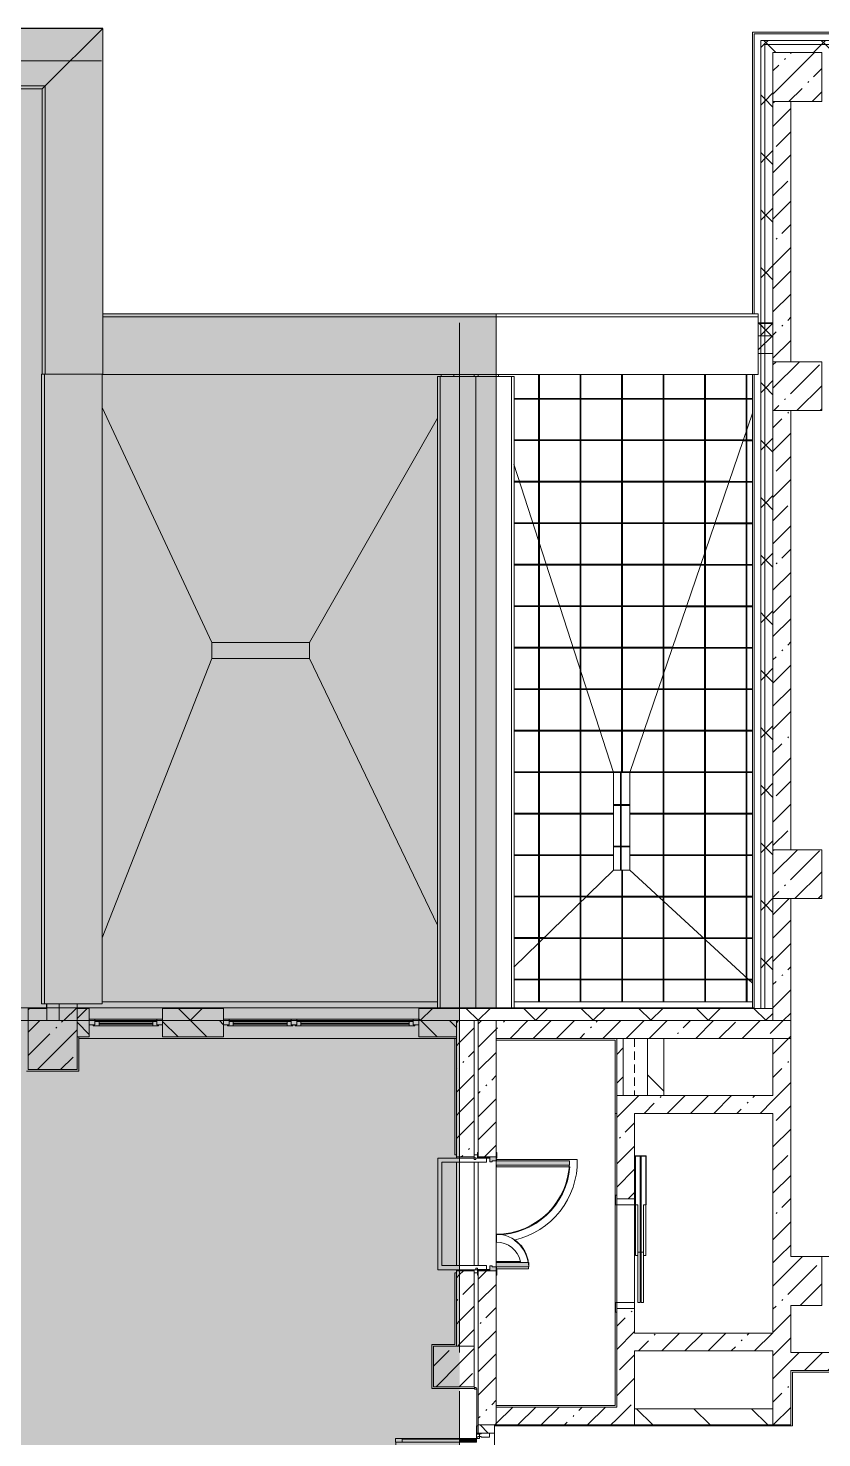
# Model space of a CAD drawing. Header units: millimetres. Extents: x -5524 to 188159, y -8553 to 29000.
# Drawn here: x 94159 to 103909, y 10072 to 27400 of the extents above; entities that cross this region are included whole.
import ezdxf

# ---------------------------------------------------------------- set-up
doc = ezdxf.new("R2010")
doc.units = ezdxf.units.MM
doc.linetypes.add('200_ШТРИХ__ш1_п0_6_', pattern=[160, 100, -60])
doc.linetypes.add('Осевая', pattern=[3175, 635, -476.25, 1587.5, -476.25])
for name, color, linetype, lineweight in [('A-DETL-2', 7, 'Continuous', 5), ('A-DETL-MBND-1', 7, '200_ШТРИХ__ш1_п0_6_', 9), ('A-GENM-2', 7, 'Continuous', 5), ('A-GLAZ-CWMG-1', 7, 'Continuous', 5), ('A-ROOF-1', 7, 'Continuous', 5), ('A-ROOF-PATT', 7, 'Continuous', 5), ('A-WALL', 7, 'Continuous', 9), ('A-WALL-7', 7, 'Continuous', 5), ('I-WALL-2', 7, 'Continuous', 5), ('S-COLS-2', 7, 'Continuous', 5), ('Оси', 7, 'Continuous', 9), ('Оси-2', 7, 'Осевая', 9)]:
    doc.layers.add(name, color=color, linetype=linetype, lineweight=lineweight)
doc.layers.add('A-DETL-GENF-2', color=7, linetype='Continuous', lineweight=9, true_color=0xc0c0c0, transparency=0.4)
for name, color, linetype, lineweight, true_color in [('A-DETL-GENF-3', 7, 'Continuous', 5, 0xb7b7b7), ('A-DETL-GENF-4', 7, 'Continuous', 5, 0xaaaaaa), ('A-DETL-GENF-5', 7, 'Continuous', 5, 0xe2e2e2), ('A-DOOR-3', 7, 'Continuous', 5, 0xaaaaaa), ('A-DOOR-4', 7, 'Continuous', 5, 0xe2e2e2), ('A-DOOR-5', 7, 'Continuous', 5, 0xb7b7b7), ('A-DOOR-FRAM-1', 7, 'Continuous', 5, 0xe2e2e2), ('A-DOOR-FRAM-2', 7, 'Continuous', 5, 0xaaaaaa), ('A-FLOR-1', 7, 'Continuous', 5, 0xb7b7b7), ('A-FLOR-2', 7, 'Continuous', 5, 0xaaaaaa), ('A-GENM-3', 7, 'Continuous', 5, 0x737373), ('A-GLAZ-3', 7, 'Continuous', 5, 0x737373), ('A-WALL-10', 7, 'Continuous', 5, 0xa1a1a1), ('A-WALL-8', 7, 'Continuous', 5, 0x737373), ('A-WALL-9', 7, 'Continuous', 9, 0x737373), ('I-WALL-3', 7, 'Continuous', 5, 0x737373), ('S-COLS-1', 7, 'Continuous', 5, 0x737373)]:
    doc.layers.add(name, color=color, linetype=linetype, lineweight=lineweight, true_color=true_color)
pattern_1 = [(45, (61148.7, 0), (-353.5534, 353.5534), []), (135, (61148.7, 0), (-353.5534, -353.5534), [])]
pattern_2 = [(45, (61148.7, 0), (-285.123, 285.123), []), (45, (61433.8, 0), (-285.123, 285.123), [504.031, -100.806, 16.764, -84.042])]
pattern_3 = [(45, (-38240, -10950), (-285.123, 285.123), []), (45, (-37954.88, -10950), (-285.123, 285.123), [504.031, -100.806, 16.764, -84.042])]
pattern_4 = [(135, (61148.7, 0), (-353.5534, -353.5534), [])]

# ---------------------------------------------------------------- blocks, each defined once
blk = doc.blocks.new('парапет1 - парапет-18629556-3_7_1_птичка')
at = {"layer": 'A-GENM-2'}
blk.add_line((-2411, 27400), (33928, 27400), dxfattribs=at)
at = {"layer": 'A-GENM-3'}
for p, q in [((33926, 27398), (33219, 26691)), ((33928, 27398), (33928, 23147)), ((33219, 26691), (-1702, 26691)), ((33219, 26691), (33183, 26655)), ((33219, 23147), (33219, 26691)), ((-1665, 26654), (33182, 26654)), ((33182, 26654), (33182, 23147)), ((33928, 23147), (33920, 23147))]:
    blk.add_line(p, q, dxfattribs=at)
blk.add_open_spline([(33183, 26655), (33182, 26654), (33182, 26654), (33182, 26654), (33182, 26654)], degree=3, dxfattribs=at)
blk = doc.blocks.new('BSC_Колонна _Прямоугольная - 600х600-V71-3_7_1_птичка')
at = {"layer": 'S-COLS-2'}
h = blk.add_hatch(dxfattribs=at)
h.set_pattern_fill('FP_66', color=256, style=0, pattern_type=2)
h.set_pattern_definition([(45, (-42460, -26800), (-285.123, 285.123), []), (45, (-42174.88, -26800), (-285.123, 285.123), [504.031, -100.806, 16.764, -84.042])])
h.paths.add_polyline_path([(-300, -300), (300, -300), (300, 300), (-300, 300)])
for p, q in [((300, 300), (-300, 300)), ((-300, 300), (-300, -300)), ((300, -300), (300, 300)), ((-300, -300), (300, -300))]:
    blk.add_line(p, q, dxfattribs=at)
blk = doc.blocks.new('BSC_Колонна _Прямоугольная - 600х600-V76-3_7_1_птичка')
at = {"layer": 'S-COLS-2'}
h = blk.add_hatch(dxfattribs=at)
h.set_pattern_fill('FP_72', color=256, style=0, pattern_type=2)
h.set_pattern_definition([(45, (-42460, -17000), (-285.123, 285.123), []), (45, (-42174.88, -17000), (-285.123, 285.123), [504.031, -100.806, 16.764, -84.042])])
h.paths.add_polyline_path([(-300, -300), (300, -300), (300, 300), (-300, 300)])
for p, q in [((300, 300), (-300, 300)), ((-300, 300), (-300, -300)), ((300, -300), (300, 300)), ((-300, -300), (300, -300))]:
    blk.add_line(p, q, dxfattribs=at)
blk = doc.blocks.new('BSC_Колонна _Прямоугольная - 600х600-V77-3_7_1_птичка')
at = {"layer": 'S-COLS-2'}
h = blk.add_hatch(dxfattribs=at)
h.set_pattern_fill('FP_73', color=256, style=0, pattern_type=2)
h.set_pattern_definition([(45, (-42460, -23000), (-285.123, 285.123), []), (45, (-42174.88, -23000), (-285.123, 285.123), [504.031, -100.806, 16.764, -84.042])])
h.paths.add_polyline_path([(-300, -300), (300, -300), (300, 300), (-300, 300), (-300, -210)])
for p, q in [((300, 300), (-300, 300)), ((-300, 300), (-300, -300)), ((300, -300), (300, 300)), ((-300, -300), (300, -300))]:
    blk.add_line(p, q, dxfattribs=at)
blk = doc.blocks.new('BSC_Колонна _Прямоугольная - 600х600-V93-3_7_1_птичка')
at = {"layer": 'S-COLS-2'}
h = blk.add_hatch(dxfattribs=at)
h.set_pattern_fill('FP_85', color=256, style=0, pattern_type=2)
h.set_pattern_definition([(45, (-33310, -14900), (-285.123, 285.123), []), (45, (-33024.88, -14900), (-285.123, 285.123), [504.031, -100.806, 16.764, -84.042])])
h.paths.add_polyline_path([(-300, -300), (300, -300), (300, 300), (-300, 300), (-300, -208)])
at = {"layer": 'S-COLS-1'}
for p, q in [((300, 300), (-300, 300)), ((-300, 300), (-300, -300)), ((300, -300), (300, 300)), ((-300, -300), (300, -300))]:
    blk.add_line(p, q, dxfattribs=at)
blk = doc.blocks.new('110_Дверь_СКБ_2Ст - Д-2 1450x2100h_Лестничная клетка EIS60-31576737-3_7_1_птичка')
at = {"layer": 'A-DOOR-4'}
for points in [[(-588, 507), (-588, 1010), (-638, 1010), (-638, 110), (-588, 110)], [(662, 510), (612, 510), (612, 110), (662, 110)], [(712, 30), (698, 30), (698, -110), (712, -110)]]:
    blk.add_hatch(color=256, dxfattribs=at).paths.add_polyline_path(points)
h = blk.add_hatch(color=256, dxfattribs=at)
h.paths.add_polyline_path([(712, 110), (662, 110), (662, 60), (652, 60), (652, 30), (712, 30)])
h.paths.add_polyline_path([(-628, 30), (-628, 60), (-638, 60), (-638, 110), (-688, 110), (-688, 30)])
at = {"layer": 'A-DOOR-FRAM-1'}
for points in [[(-673, 110), (-673, 118), (-743, 118), (-743, 110), (-697, 110)], [(-673, 30), (-688, 30), (-688, -110), (-673, -110)], [(767, 110), (767, 118), (698, 118), (698, 110)], [(-673, -110), (-743, -110), (-743, -118), (-673, -118)], [(767, -118), (767, -110), (698, -110), (698, -118)]]:
    blk.add_hatch(color=256, dxfattribs=at).paths.add_polyline_path(points)
at = {"layer": 'A-DOOR-3'}
for p, q in [((-638, 1010), (-638, 110)), ((-588, 1010), (-638, 1010)), ((-588, 110), (-588, 1010)), ((662, 510), (612, 510)), ((612, 510), (612, 110)), ((662, 110), (662, 510)), ((-638, 110), (-588, 110)), ((612, 110), (662, 110))]:
    blk.add_line(p, q, dxfattribs=at)
for centre, radius, start, end in [((-638, 110), 900, 0, 90), ((662, 110), 400, 90, 180)]:
    blk.add_arc(centre, radius, start, end, dxfattribs=at)
at = {"layer": 'A-DOOR-FRAM-2'}
for p, q in [((-673, 118), (-743, 118)), ((-743, 118), (-743, 110)), ((-743, 110), (-673, 110)), ((-638, 110), (-688, 110)), ((-688, 110), (-688, 30)), ((-688, 30), (-628, 30)), ((-673, 30), (-688, 30)), ((-688, 30), (-688, -110)), ((-673, 110), (-673, 118)), ((-673, -110), (-673, 30)), ((-638, 60), (-638, 110)), ((-628, 60), (-638, 60)), ((-628, 30), (-628, 60)), ((662, 60), (652, 60)), ((652, 60), (652, 30)), ((652, 30), (712, 30)), ((662, 110), (662, 60)), ((712, 110), (662, 110)), ((767, 118), (698, 118)), ((698, 118), (698, 110)), ((698, 110), (767, 110)), ((712, 30), (698, 30)), ((698, 30), (698, -110)), ((712, 30), (712, 110)), ((712, -110), (712, 30)), ((767, 110), (767, 118)), ((-673, -110), (-743, -110)), ((-743, -110), (-743, -118)), ((-743, -118), (-673, -118)), ((-688, -110), (-673, -110)), ((-673, -118), (-673, -110)), ((698, -110), (712, -110)), ((767, -110), (698, -110)), ((698, -110), (698, -118)), ((698, -118), (767, -118)), ((767, -118), (767, -110))]:
    blk.add_line(p, q, dxfattribs=at)
blk = doc.blocks.new('Gfhfgtnyfz rhsirf 1 - Gfhfgtnyfz rhsirf 3-21026214-3_7_1_птичка')
at = {"layer": 'A-GENM-2'}
for p, q in [((38780, 23120), (38966, 23120)), ((38966, 23120), (38998, 23120)), ((38966, 15358), (38966, 23120)), ((38998, 23120), (38999, 23120)), ((38999, 15358), (38999, 23120))]:
    blk.add_line(p, q, dxfattribs=at)
at = {"layer": 'A-GENM-3'}
for p, q in [((38057, 23120), (38057, 15358)), ((38057, 23120), (38058, 23120)), ((38058, 23120), (38090, 23120)), ((38090, 23120), (38528, 23120)), ((38090, 23120), (38090, 15358)), ((38528, 23120), (38780, 23120)), ((38528, 15358), (38528, 23120))]:
    blk.add_line(p, q, dxfattribs=at)
blk = doc.blocks.new('парапет6 - парапет-21094616-3_7_1_птичка')
at = {"layer": 'A-GENM-3'}
for p, q in [((33173, 23147), (33173, 15407)), ((33173, 23147), (33174, 23147)), ((33174, 23147), (33211, 23147)), ((33211, 23147), (33920, 23147)), ((33211, 23147), (33211, 15407)), ((33920, 15407), (33920, 23147)), ((33174, 15407), (33173, 15407)), ((33211, 15407), (33174, 15407)), ((33920, 15407), (33211, 15407))]:
    blk.add_line(p, q, dxfattribs=at)
blk = doc.blocks.new('120_Окно_СКБ_1Ст - 120_Окно_СКБ_1Ст 900х2500_h_-20664874-3_7_1_птичка')
at = {"layer": 'A-GLAZ-3'}
for p, q in [((-450, -127), (-450, -57)), ((-450, -57), (-380, -57)), ((450, -57), (-450, -57)), ((-380, -127), (-450, -127)), ((-450, -127), (-400, -127)), ((-380, -127), (-400, -127)), ((-400, -127), (-400, -137)), ((-400, -137), (400, -137)), ((400, -137), (-400, -137)), ((-380, -57), (-380, -127)), ((380, -87), (-380, -87)), ((-380, -87), (-380, -127)), ((-330, -137), (-330, -87)), ((-330, -107), (330, -107)), ((330, -117), (-330, -117)), ((330, -137), (330, -87)), ((380, -127), (380, -57)), ((380, -57), (450, -57)), ((380, -127), (380, -87)), ((450, -127), (380, -127)), ((400, -127), (380, -127)), ((400, -127), (450, -127)), ((400, -137), (400, -127)), ((450, -57), (450, -127))]:
    blk.add_line(p, q, dxfattribs=at)
blk = doc.blocks.new('120_Окно_СКБ_2Ст - 120_Окно_СКБ_2Ст 2400х2500 _мал створка слева_-22817474-3_7_1_птичка')
at = {"layer": 'A-GLAZ-3'}
for p, q in [((-1130, 127), (-1200, 127)), ((-1200, 127), (-1200, 57)), ((-1200, 127), (-1150, 127)), ((-1200, 57), (-1130, 57)), ((1200, 57), (-1200, 57)), ((-1150, 127), (-1150, 137)), ((-1150, 137), (320, 137)), ((320, 137), (-1150, 137)), ((-1130, 127), (-1150, 127)), ((-1130, 57), (-1130, 127)), ((-1130, 87), (-1130, 127)), ((300, 87), (-1130, 87)), ((-1080, 137), (-1080, 87)), ((250, 117), (-1080, 117)), ((-1080, 107), (250, 107)), ((250, 137), (250, 87)), ((370, 127), (300, 127)), ((300, 127), (300, 57)), ((300, 127), (300, 87)), ((320, 127), (300, 127)), ((300, 57), (370, 57)), ((320, 137), (320, 127)), ((320, 127), (350, 127)), ((350, 127), (350, 137)), ((350, 137), (1150, 137)), ((1150, 137), (350, 137)), ((370, 127), (350, 127)), ((370, 57), (370, 127)), ((370, 87), (370, 127)), ((1130, 87), (370, 87)), ((420, 137), (420, 87)), ((1080, 117), (420, 117)), ((420, 107), (1080, 107)), ((1080, 137), (1080, 87)), ((1200, 127), (1130, 127)), ((1130, 127), (1130, 57)), ((1130, 127), (1130, 87)), ((1150, 127), (1130, 127)), ((1130, 57), (1200, 57)), ((1150, 137), (1150, 127)), ((1150, 127), (1200, 127)), ((1200, 57), (1200, 127))]:
    blk.add_line(p, q, dxfattribs=at)
blk = doc.blocks.new('BSC_Колонна _Прямоугольная - 500х500-V156-3_7_1_птичка')
at = {"layer": 'S-COLS-2'}
h = blk.add_hatch(dxfattribs=at)
h.set_pattern_fill('FP_135', color=256, style=0, pattern_type=2)
h.set_pattern_definition(pattern_3)
h.paths.add_polyline_path([(-15, -250), (70, -250), (70, 250), (-250, 250), (-250, -250)])
h = blk.add_hatch(dxfattribs=at)
h.set_pattern_fill('FP_135', color=256, style=0, pattern_type=2)
h.set_pattern_definition(pattern_3)
h.paths.add_polyline_path([(70, -250), (250, -250), (250, 250), (70, 250)])
at = {"layer": 'S-COLS-1'}
for p, q in [((70, 250), (-250, 250)), ((-250, 250), (-250, -250)), ((-250, -250), (70, -250))]:
    blk.add_line(p, q, dxfattribs=at)
at = {"layer": 'S-COLS-2'}
for p, q in [((250, 250), (70, 250)), ((250, -250), (250, 250)), ((70, -250), (250, -250))]:
    blk.add_line(p, q, dxfattribs=at)
blk = doc.blocks.new('парапет10 - парапет-22960140-3_7_1_птичка')
at = {"layer": 'A-GENM-2'}
for p, q in [((41980, 23888), (33928, 23888)), ((38760, 23851), (41980, 23851)), ((41980, 23888), (41980, 23887)), ((41980, 23887), (41980, 23851)), ((41980, 23851), (41980, 23142)), ((41980, 23142), (38760, 23142))]:
    blk.add_line(p, q, dxfattribs=at)
at = {"layer": 'A-GENM-3'}
for p, q in [((33928, 23851), (38760, 23851)), ((38760, 23142), (33920, 23142))]:
    blk.add_line(p, q, dxfattribs=at)
blk = doc.blocks.new('DOR_Дверь лифта - 1350х2050h-19118285-3_7_1_птичка')
at = {"layer": 'A-DOOR-3'}
for p, q in [((-600, 125), (-720, 125)), ((-720, 125), (-720, 110)), ((-720, 110), (-600, 110)), ((-675, 110), (-675, -110)), ((-600, 110), (-675, 110)), ((-600, 110), (-600, 125)), ((600, 110), (-600, 110)), ((-600, 110), (-600, -110)), ((720, 125), (600, 125)), ((600, 125), (600, 110)), ((600, -110), (600, 110)), ((675, 110), (600, 110)), ((600, 110), (720, 110)), ((675, -110), (675, 110)), ((720, 110), (720, 125)), ((-675, -110), (-600, -110)), ((-600, -110), (600, -110)), ((-600, -150), (-600, -180)), ((20, -150), (-600, -150)), ((-20, -120), (-20, -150)), ((600, -120), (-20, -120)), ((-20, -150), (600, -150)), ((20, -180), (20, -150)), ((600, -110), (675, -110)), ((600, -150), (600, -120)), ((-600, -180), (20, -180)), ((-600, -190), (-600, -220)), ((20, -190), (-600, -190)), ((-600, -220), (20, -220)), ((-20, -220), (-20, -250)), ((600, -220), (-20, -220)), ((-20, -250), (600, -250)), ((20, -220), (20, -190)), ((600, -250), (600, -220))]:
    blk.add_line(p, q, dxfattribs=at)
at = {"layer": 'A-DOOR-FRAM-2'}
for p, q in [((600, -117), (600, -120)), ((1203, -117), (600, -117)), ((600, -120), (1200, -120)), ((1200, -120), (1200, -180)), ((1203, -183), (1203, -117)), ((1200, -180), (20, -180)), ((20, -180), (20, -183)), ((20, -183), (1203, -183)), ((1203, -187), (20, -187)), ((20, -187), (20, -190)), ((20, -190), (1200, -190)), ((600, -250), (600, -253)), ((1200, -250), (600, -250)), ((600, -253), (1203, -253)), ((1200, -190), (1200, -250)), ((1203, -253), (1203, -187))]:
    blk.add_line(p, q, dxfattribs=at)
blk = doc.blocks.new('Дверь_Витражная_остекление_ - ДВН_ДАО_Главный вход_1800 в свету 5-32258809-3_7_1_птичка')
at = {"layer": 'A-DETL-GENF-5'}
for points in [[(-948, -20), (-993, -20), (-992, -226), (-948, -226)], [(1043, -20), (997, -20), (997, -226), (1043, -226)], [(-948, -1013), (-948, -226), (-993, -226), (-993, -1013)], [(1043, -311), (1043, -226), (997, -226), (997, -1013), (1043, -1013)]]:
    blk.add_hatch(color=256, dxfattribs=at).paths.add_polyline_path(points)
at = {"layer": 'A-DETL-GENF-3'}
for p, q in [((-993, -1013), (-993, -226)), ((-993, -226), (-993, -1013)), ((-983, -933), (-983, -226)), ((-948, -1013), (-948, -226)), ((-948, -1013), (-948, -226)), ((989, -933), (989, -226)), ((997, -1013), (997, -226)), ((997, -226), (997, -1013)), ((1033, -933), (1033, -226)), ((1043, -1013), (1043, -226)), ((1043, -1013), (1043, -226)), ((-993, -933), (-948, -933)), ((-993, -1013), (-948, -1013)), ((-993, -1013), (-948, -1013)), ((1043, -933), (997, -933)), ((1043, -1013), (997, -1013)), ((997, -1013), (1043, -1013))]:
    blk.add_line(p, q, dxfattribs=at)
at = {"layer": 'A-DETL-GENF-4'}
for p, q in [((-948, -20), (-993, -20)), ((-993, -226), (-993, -20)), ((-948, -20), (-993, -20)), ((-993, -20), (-993, -226)), ((-993, -100), (-948, -100)), ((-983, -226), (-983, -100)), ((-948, -226), (-948, -20)), ((-948, -226), (-948, -20)), ((989, -226), (989, -100)), ((997, -226), (997, -20)), ((997, -20), (997, -226)), ((1043, -100), (997, -100)), ((1033, -226), (1033, -100)), ((1043, -226), (1043, -20)), ((1043, -226), (1043, -20))]:
    blk.add_line(p, q, dxfattribs=at)
at = {"layer": 'A-DOOR-3'}
for p, q in [((-1043, 20), (-993, 20)), ((-1043, -20), (-1043, 20)), ((-993, 20), (-993, -20)), ((993, 20), (1043, 20)), ((993, -20), (993, 20)), ((1043, 20), (1043, -20)), ((-993, -20), (-1043, -20)), ((-993, -226), (-993, -20)), ((993, -226), (993, -20)), ((1043, -20), (993, -20))]:
    blk.add_line(p, q, dxfattribs=at)
at = {"layer": 'A-DOOR-5'}
for p, q in [((-993, -1013), (-993, -226)), ((993, -1013), (993, -226))]:
    blk.add_line(p, q, dxfattribs=at)
for centre, start, end in [((993, -20), 208.9884, 212.16), ((993, -20), 218.4779, 270), ((-993, -20), 270, 285.599)]:
    blk.add_arc(centre, 993, start, end, dxfattribs=at)
blk = doc.blocks.new('Прямоугольный импост - Импост структурный с накладкой - 160мм Темный-32469899-3_7_1_птичка')
at = {"layer": 'A-GLAZ-CWMG-1'}
for p, q in [((0, 17), (-50, 17)), ((-50, 17), (-50, 0)), ((-50, 0), (-40, 0)), ((-40, 0), (-40, -40)), ((-10, -40), (-10, 0)), ((-10, 0), (0, 0)), ((0, 0), (0, 17)), ((-40, -40), (-50, -40)), ((-50, -40), (-50, -140)), ((-50, -140), (0, -140)), ((0, -40), (-10, -40)), ((0, -140), (0, -40))]:
    blk.add_line(p, q, dxfattribs=at)

msp = doc.modelspace()

# ---------------------------------------------------------------- hatches: boundary and pattern name
at = {"layer": 'A-DETL-GENF-2'}
for points in [[(60220.9, 14774.9), (60880.7, 14774.9), (60880.7, 15358), (99908.7, 15358), (99908.7, 23888.3), (95076.8, 23888.3), (95076.8, 27398.1), (58739.6, 27398.1), (58739.6, 14774.9), (59754.8, 14774.9)], [(97509.1, -258), (99458.7, -258), (99458.7, 15358), (60880.7, 15358), (60880.7, -258), (96576.9, -258)]]:
    msp.add_hatch(color=256, dxfattribs=at).paths.add_polyline_path(points)
at = {"layer": 'A-ROOF-PATT'}
h = msp.add_hatch(dxfattribs=at)
h.set_pattern_fill('FP_144', color=256, style=0, pattern_type=2)
h.set_pattern_definition([(0, (61163.77, -96.4), (0, 509.904), []), (0, (61163.77, -106.4), (0, 509.904), []), (90, (61168.77, -101.4), (-510, 3e-14), []), (90, (61158.77, -101.4), (-510, 3e-14), [])])
h.paths.add_polyline_path([(101348.7, 18250), (101548.7, 18250), (103058.7, 22668.2), (103058.7, 23141.9), (99938.7, 23141.9), (99938.7, 23120.1), (100127.4, 23120.1), (100127.4, 22038.8), (101237.9, 18593.7)])
h = msp.add_hatch(dxfattribs=at)
h.set_pattern_fill('FP_141', color=256, style=0, pattern_type=2)
h.set_pattern_definition([(270, (61235.3, -106.3), (509.179, 3e-14), []), (270, (61225.3, -106.3), (509.179, 3e-14), []), (0, (61230.3, -111.3), (0, 510), []), (0, (61230.3, -101.3), (0, 510), [])])
h.paths.add_polyline_path([(103058.7, 15660.1), (103058.7, 22668.2), (101548.7, 18250), (101548.7, 17050), (102853.9, 15848.6)])
h = msp.add_hatch(dxfattribs=at)
h.set_pattern_fill('FP_142', color=256, style=0, pattern_type=2)
h.set_pattern_definition([(90, (61230.7, -1125), (-509.077, 3e-14), []), (90, (61240.7, -1125), (-509.077, 3e-14), []), (180, (61235.7, -1120), (-6e-14, -510), []), (180, (61235.7, -1130), (-6e-14, -510), [])])
h.paths.add_polyline_path([(100127.4, 15858.1), (101348.7, 17050), (101348.7, 18250), (100127.4, 22038.8), (100127.4, 17005.5)])
h = msp.add_hatch(dxfattribs=at)
h.set_pattern_fill('FP_145', color=256, style=0, pattern_type=2)
h.set_pattern_definition([(0, (61148.7, 5), (0, 510), []), (0, (61148.7, -5), (0, 510), []), (90, (61153.7, 0), (-510, 3e-14), []), (90, (61143.7, 0), (-510, 3e-14), [])])
h.paths.add_polyline_path([(101548.7, 17050), (101548.7, 18250), (101348.7, 18250), (101348.7, 17050)])
h = msp.add_hatch(dxfattribs=at)
h.set_pattern_fill('FP_143', color=256, style=0, pattern_type=2)
h.set_pattern_definition([(180, (61164.63, -79.3), (-6e-14, -509.031), []), (180, (61164.63, -69.3), (-6e-14, -509.031), []), (270, (61159.63, -74.3), (510, 3e-14), []), (270, (61169.63, -74.3), (510, 3e-14), [])])
h.paths.add_polyline_path([(103058.7, 15430), (103058.7, 15660.1), (101548.7, 17050), (101348.7, 17050), (100127.4, 15858.1), (100127.4, 15430), (101548.7, 15430)])
at = {"layer": 'A-WALL-7'}
h = msp.add_hatch(dxfattribs=at)
h.set_pattern_fill('FP_61', color=256, style=0, pattern_type=2)
h.set_pattern_definition(pattern_1)
h.paths.add_polyline_path([(103158.7, 15350), (103208.7, 15350), (103208.7, 27250), (103158.7, 27250), (103158.7, 15358)])
h = msp.add_hatch(dxfattribs=at)
h.set_pattern_fill('FP_61', color=256, style=0, pattern_type=2)
h.set_pattern_definition(pattern_1)
h.paths.add_polyline_path([(154308.7, 27200), (154358.7, 27200), (154358.7, 27250), (141498.7, 27250), (141498.7, 27200), (153441.3, 27200)])
h.paths.add_polyline_path([(137498.7, 27200), (138398.7, 27200), (138398.7, 27250), (137498.7, 27250)])
h.paths.add_polyline_path([(131958.7, 27200), (131958.7, 27250), (130758.7, 27250), (130758.7, 27200), (131068.4, 27200)])
h.paths.add_polyline_path([(127339.6, 27200), (128258.7, 27200), (128258.7, 27250), (124008.7, 27250), (124008.7, 27200), (125475.2, 27200)])
h.paths.add_polyline_path([(134058.7, 27200), (135398.7, 27200), (135398.7, 27250), (134058.7, 27250)])
h.paths.add_polyline_path([(122678.6, 27200), (123108.7, 27200), (123108.7, 27250), (121008.7, 27250), (121008.7, 27200), (121746.4, 27200)])
h.paths.add_polyline_path([(119882, 27200), (120108.7, 27200), (120108.7, 27250), (119008.7, 27250), (119008.7, 27200)])
h.paths.add_polyline_path([(115221, 27200), (115908.7, 27200), (115908.7, 27250), (114408.7, 27250), (114408.7, 27200)])
h.paths.add_polyline_path([(111492.2, 27200), (111908.7, 27200), (111908.7, 27250), (110809, 27250), (110809, 27200)])
h.paths.add_polyline_path([(109627.7, 27200), (109909, 27200), (109909, 27250), (108808.7, 27250), (108808.7, 27200)])
h.paths.add_polyline_path([(103208.7, 27200), (105708.7, 27200), (105708.7, 27250), (103208.7, 27250)])
h = msp.add_hatch(dxfattribs=at)
h.set_pattern_fill('FP_61', color=256, style=0, pattern_type=2)
h.set_pattern_definition(pattern_1)
h.paths.add_polyline_path([(103308.7, 15350), (103308.7, 27200), (103208.7, 27200), (103208.7, 15350)])
h = msp.add_hatch(dxfattribs=at)
h.set_pattern_fill('FP_61', color=256, style=0, pattern_type=2)
h.set_pattern_definition(pattern_1)
h.paths.add_polyline_path([(154208.7, 27100), (154308.7, 27100), (154308.7, 27200), (141498.7, 27200), (141498.7, 27100), (153441.3, 27100)])
h.paths.add_polyline_path([(131958.7, 27100), (131958.7, 27200), (130758.7, 27200), (130758.7, 27100), (131068.4, 27100)])
h.paths.add_polyline_path([(135398.7, 27100), (135398.7, 27200), (134058.7, 27200), (134058.7, 27100), (134797.3, 27100)])
h.paths.add_polyline_path([(137498.7, 27100), (138398.7, 27100), (138398.7, 27200), (137498.7, 27200)])
h.paths.add_polyline_path([(128258.7, 27100), (128258.7, 27200), (124008.7, 27200), (124008.7, 27100), (127339.6, 27100)])
h.paths.add_polyline_path([(121008.7, 27100), (123108.7, 27100), (123108.7, 27200), (121008.7, 27200)])
h.paths.add_polyline_path([(120108.7, 27100), (120108.7, 27200), (119008.7, 27200), (119008.7, 27100), (119882, 27100)])
h.paths.add_polyline_path([(115221, 27100), (115908.7, 27100), (115908.7, 27200), (114408.7, 27200), (114408.7, 27100)])
h.paths.add_polyline_path([(111492.2, 27100), (111908.7, 27100), (111908.7, 27200), (110809, 27200), (110809, 27100)])
h.paths.add_polyline_path([(109627.7, 27100), (109909, 27100), (109909, 27200), (108808.7, 27200), (108808.7, 27100)])
h.paths.add_polyline_path([(104966.7, 27100), (105708.7, 27100), (105708.7, 27200), (103308.7, 27200), (103308.7, 27100), (103908.7, 27100)])
h = msp.add_hatch(dxfattribs=at)
h.set_pattern_fill('FP_61', color=256, style=0, pattern_type=2)
h.set_pattern_definition(pattern_1)
h.paths.add_polyline_path([(103308.7, 23620), (103308.7, 23770), (103128.7, 23770), (103128.7, 23620)])
h = msp.add_hatch(dxfattribs=at)
h.set_pattern_fill('FP_61', color=256, style=0, pattern_type=2)
h.set_pattern_definition(pattern_1)
h.paths.add_polyline_path([(88187.1, 15200), (93258.7, 15200), (93258.7, 15350), (91165.7, 15349), (91165.7, 15288), (91158.7, 15285), (90385.7, 15288), (90385.7, 15350), (86758.9, 15349), (86758.9, 15288), (86751.9, 15285), (85578.9, 15288), (85578.9, 15350), (80938.7, 15349), (80938.7, 15288), (80931.7, 15285), (80158.7, 15288), (80158.7, 15350), (75931.7, 15349), (75931.7, 15288), (75924.7, 15285), (75751.7, 15288), (75751.5, 15350), (74008.7, 15350), (74008.7, 15200), (87558.7, 15200)])
h.paths.add_polyline_path([(99458.7, 15200), (99458.7, 15350), (98958.7, 15350), (98958.7, 15200), (99373.5, 15200)])
h.paths.add_polyline_path([(95808.7, 15200), (96558.7, 15200), (96558.7, 15350), (95808.7, 15350)])
h.paths.add_polyline_path([(94758.7, 15200), (94908.7, 15200), (94908.7, 15350), (94758.7, 15350), (94758.7, 15270.2)])
h.paths.add_polyline_path([(70308.7, 15200), (70908.7, 15200), (70908.7, 15350), (70308.7, 15350)])
h.paths.add_polyline_path([(67678.6, 15200), (67908.7, 15200), (67908.7, 15350), (61188.7, 15350), (61188.7, 15293), (61038.7, 15293), (61038.7, 15200), (67308.7, 15200)])
h.paths.add_polyline_path([(69408.7, 15200), (69408.7, 15350), (68808.7, 15350), (68808.7, 15200)])
h.paths.add_polyline_path([(94158.7, 15200), (94388.7, 15200), (94383.7, 15350), (94158.7, 15350), (94158.7, 15270.2)])
h = msp.add_hatch(dxfattribs=at)
h.set_pattern_fill('FP_61', color=256, style=0, pattern_type=2)
h.set_pattern_definition(pattern_1)
h.paths.add_polyline_path([(103102.3, 15200), (103308.7, 15200), (103308.7, 15350), (99458.7, 15350), (99458.7, 15200), (101237.9, 15200)])
h = msp.add_hatch(dxfattribs=at)
h.set_pattern_fill('FP_59', color=256, style=0, pattern_type=2)
h.set_pattern_definition([(135, (61148.7, 0), (-176.7767, -176.7767), [])])
h.paths.add_polyline_path([(95808.7, 15000), (96558.7, 15000), (96558.7, 15200), (95808.7, 15200)])
h.paths.add_polyline_path([(94908.7, 15000), (94908.7, 15200), (94758.7, 15200), (94758.7, 15000)])
h.paths.add_polyline_path([(99373.5, 15000), (99418.7, 15000), (99418.7, 15200), (98958.7, 15200), (98958.7, 15000)])
at = {"layer": 'I-WALL-2'}
h = msp.add_hatch(dxfattribs=at)
h.set_pattern_fill('FP_57', color=256, style=0, pattern_type=2)
h.set_pattern_definition(pattern_2)
h.paths.add_polyline_path([(103308.7, 15200), (103528.7, 15200), (103528.7, 16700), (103308.7, 16700), (103308.7, 15848.6)])
h.paths.add_polyline_path([(103308.7, 17300), (103528.7, 17300), (103528.7, 22700), (103308.7, 22700), (103308.7, 20476.2)])
h.paths.add_polyline_path([(103308.7, 23300), (103528.7, 23300), (103528.7, 26500), (103308.7, 26500), (103308.7, 23368.5)])
h = msp.add_hatch(dxfattribs=at)
h.set_pattern_fill('FP_57', color=256, style=0, pattern_type=2)
h.set_pattern_definition(pattern_2)
h.paths.add_polyline_path([(103128.7, 23400), (103308.7, 23400), (103308.7, 23620), (103128.7, 23620)])
h = msp.add_hatch(dxfattribs=at)
h.set_pattern_fill('FP_61', color=256, style=0, pattern_type=2)
h.set_pattern_definition(pattern_1)
h.paths.add_polyline_path([(94388.7, 15200), (94538.7, 15200), (94538.7, 15407.3), (94388.7, 15407.3), (94388.7, 15270.2)])
h = msp.add_hatch(dxfattribs=at)
h.set_pattern_fill('FP_57', color=256, style=0, pattern_type=2)
h.set_pattern_definition(pattern_2)
h.paths.add_polyline_path([(94712.5, 15200), (94758.7, 15200), (94758.7, 15407.3), (94538.7, 15407.3), (94538.7, 15200)])
h = msp.add_hatch(dxfattribs=at)
h.set_pattern_fill('FP_57', color=256, style=0, pattern_type=2)
h.set_pattern_definition(pattern_2)
h.paths.add_polyline_path([(99458.7, 11200), (99458.7, 12125), (99418.7, 12125), (99418.7, 11200)])
h.paths.add_polyline_path([(99418.7, 13525), (99458.7, 13525), (99458.7, 15200), (99418.7, 15200), (99418.7, 13534.8)])
h = msp.add_hatch(dxfattribs=at)
h.set_pattern_fill('FP_57', color=256, style=0, pattern_type=2)
h.set_pattern_definition(pattern_2)
h.paths.add_polyline_path([(99638.7, 11200), (99638.7, 12125), (99458.7, 12125), (99458.7, 11200)])
h.paths.add_polyline_path([(99638.7, 13525), (99638.7, 15200), (99458.7, 15200), (99458.7, 13525)])
h = msp.add_hatch(dxfattribs=at)
h.set_pattern_fill('FP_57', color=256, style=0, pattern_type=2)
h.set_pattern_definition(pattern_2)
h.paths.add_polyline_path([(99839.6, 10230), (99908.7, 10230), (99908.7, 12125), (99688.7, 12125), (99688.7, 10230)])
h.paths.add_polyline_path([(99688.7, 13525), (99908.7, 13525), (99908.7, 15200), (99688.7, 15200), (99688.7, 13534.8)])
h = msp.add_hatch(dxfattribs=at)
h.set_pattern_fill('FP_57', color=256, style=0, pattern_type=2)
h.set_pattern_definition(pattern_2)
h.paths.add_polyline_path([(101968.7, 14980), (103528.7, 14980), (103528.7, 15200), (99908.7, 15200), (99908.7, 14980), (101768.7, 14980)])
h = msp.add_hatch(dxfattribs=at)
h.set_pattern_fill('FP_62', color=256, style=0, pattern_type=2)
h.set_pattern_definition([(45, (61148.7, 0), (-176.7767, 176.7767), [])])
h.paths.add_polyline_path([(101468.7, 14280), (101468.7, 14980), (101388.7, 14980), (101388.7, 14280)])
h = msp.add_hatch(dxfattribs=at)
h.set_pattern_fill('FP_60', color=256, style=0, pattern_type=2)
h.set_pattern_definition(pattern_4)
h.paths.add_polyline_path([(101968.7, 14280), (101968.7, 14980), (101768.7, 14980), (101768.7, 14280)])
h = msp.add_hatch(dxfattribs=at)
h.set_pattern_fill('FP_57', color=256, style=0, pattern_type=2)
h.set_pattern_definition(pattern_2)
h.paths.add_polyline_path([(103528.7, 10230), (103528.7, 11700), (103308.7, 11700), (103308.7, 10230)])
h.paths.add_polyline_path([(103528.7, 12300), (103528.7, 14980), (103308.7, 14980), (103308.7, 12300)])
h = msp.add_hatch(dxfattribs=at)
h.set_pattern_fill('FP_57', color=256, style=0, pattern_type=2)
h.set_pattern_definition(pattern_2)
h.paths.add_polyline_path([(101608.7, 10230), (101608.7, 11660), (101388.7, 11660), (101388.7, 10230)])
h.paths.add_polyline_path([(101608.7, 13010), (101608.7, 14280), (101388.7, 14280), (101388.7, 13010)])
h = msp.add_hatch(dxfattribs=at)
h.set_pattern_fill('FP_57', color=256, style=0, pattern_type=2)
h.set_pattern_definition(pattern_2)
h.paths.add_polyline_path([(103308.7, 14060), (103308.7, 14280), (101608.7, 14280), (101608.7, 14060), (103102.3, 14060)])
h = msp.add_hatch(dxfattribs=at)
h.set_pattern_fill('FP_57', color=256, style=0, pattern_type=2)
h.set_pattern_definition(pattern_2)
h.paths.add_polyline_path([(103308.7, 11140), (103308.7, 11360), (101608.7, 11360), (101608.7, 11140), (103102.3, 11140)])
h = msp.add_hatch(dxfattribs=at)
h.set_pattern_fill('FP_57', color=256, style=0, pattern_type=2)
h.set_pattern_definition(pattern_2)
h.paths.add_polyline_path([(105908.7, 10900), (105908.7, 11120), (103528.7, 11120), (103528.7, 10900)])
h = msp.add_hatch(dxfattribs=at)
h.set_pattern_fill('FP_57', color=256, style=0, pattern_type=2)
h.set_pattern_definition(pattern_2)
h.paths.add_polyline_path([(101388.7, 10230), (101388.7, 10450), (99908.7, 10450), (99908.7, 10230), (101237.9, 10230)])
h = msp.add_hatch(dxfattribs=at)
h.set_pattern_fill('FP_60', color=256, style=0, pattern_type=2)
h.set_pattern_definition(pattern_4)
h.paths.add_polyline_path([(103308.7, 10230), (103308.7, 10430), (101608.7, 10430), (101608.7, 10230), (103102.3, 10230)])
h = msp.add_hatch(dxfattribs=at)
h.set_pattern_fill('FP_60', color=256, style=0, pattern_type=2)
h.set_pattern_definition(pattern_4)
h.paths.add_polyline_path([(99688.7, 7900), (99888.7, 7900), (99888.7, 8000), (99688.7, 8000)])
h.paths.add_polyline_path([(99688.7, 10130), (99888.7, 10130), (99888.7, 10230), (99688.7, 10230)])
at = {"layer": 'S-COLS-2'}
h = msp.add_hatch(dxfattribs=at)
h.set_pattern_fill('FP_57', color=256, style=0, pattern_type=2)
h.set_pattern_definition(pattern_2)
h.paths.add_polyline_path([(103308.7, 11700), (103908.7, 11700), (103908.7, 12300), (103308.7, 12300)])

# ---------------------------------------------------------------- linework, layer by layer
at = {"layer": 'A-DETL-2'}
for p, q in [((95076.8, 27398.1), (58739.6, 27398.1)), ((95076.8, 23888.3), (95076.8, 27398.1)), ((99908.7, 23888.3), (95076.8, 23888.3)), ((99908.7, 15358), (99908.7, 23888.3)), ((60880.7, 15358), (99458.7, 15358)), ((99458.7, 15358), (99908.7, 15358))]:
    msp.add_line(p, q, dxfattribs=at)
at = {"layer": 'A-DETL-MBND-1'}
msp.add_line((101608.7, 14980), (101608.7, 14280), dxfattribs=at)
at = {"layer": 'A-FLOR-1'}
for p, q in [((95068.3, 22736.6), (96415.7, 19850)), ((97615.7, 19850), (99186.1, 22605.7)), ((96415.7, 19850), (97615.7, 19850)), ((96415.7, 19650), (96415.7, 19850)), ((97615.7, 19650), (97615.7, 19850)), ((95068.3, 16218.6), (96415.7, 19650)), ((97615.7, 19650), (96415.7, 19650)), ((99186.2, 16374), (97615.7, 19650)), ((99186.8, 15430), (95068.3, 15430)), ((94778.7, 14980), (94778.7, 14580)), ((99398.7, 13550), (99398.7, 14980)), ((94778.7, 14580), (94138.7, 14580)), ((99418.7, 13550), (99398.7, 13550)), ((99638.2, 13508.5), (99190.1, 13508.5)), ((99190.1, 13508.5), (99190.1, 12138.5)), ((99240.1, 12188.5), (99240.1, 13458.5)), ((99190.1, 12138.5), (99658.2, 12138.5)), ((99398.7, 11220), (99398.7, 12100)), ((99398.7, 12100), (99418.7, 12100)), ((99118.7, 10680), (99118.7, 11220)), ((99118.7, 11220), (99398.7, 11220)), ((99643.2, 10680), (99118.7, 10680))]:
    msp.add_line(p, q, dxfattribs=at)
at = {"layer": 'A-FLOR-2'}
for p, q in [((101368.7, 14960), (99908.7, 14960)), ((101368.7, 10470), (101368.7, 14960)), ((101388.7, 14060), (101368.7, 14060)), ((99680.7, 13550), (99638.7, 13550)), ((99240.1, 13458.5), (99790.1, 13458.5)), ((99790.1, 13508.5), (99658.2, 13508.5)), ((99790.1, 13458.5), (99790.1, 13508.5)), ((100904.9, 13491.9), (99910.1, 13491.9)), ((99910.1, 13491.9), (99910.1, 13475)), ((99910.1, 13425), (99910.1, 13401.9)), ((99910.1, 13401.9), (100812.4, 13401.9)), ((99910.1, 12567), (99910.1, 12477)), ((99790.1, 12188.5), (99240.1, 12188.5)), ((99790.1, 12140), (99790.1, 12188.5)), ((100207.2, 12240.8), (99910.1, 12240.8)), ((99910.1, 12240.8), (99910.1, 12225)), ((99910.1, 12175), (99910.1, 12150.8)), ((99910.1, 12150.8), (100304.5, 12150.8)), ((109308.7, 12300), (103908.7, 12300)), ((99638.7, 12100), (99680.7, 12100)), ((116946.5, 10880), (103548.7, 10880)), ((103548.7, 10880), (103548.7, 10220)), ((99668.7, 10129.4), (99668.7, 10680)), ((99908.7, 10470), (101368.7, 10470)), ((99688.7, 10220), (99668.2, 10220)), ((99668.2, 10220), (99668.2, 10129.7)), ((103548.7, 10220), (99888.7, 10220))]:
    msp.add_line(p, q, dxfattribs=at)
for centre, radius, start, end in [((99910.1, 13472), 905, 270, 355.56313), ((99910.1, 13472), 995, 282.67054, 1.1511), ((99910.1, 12172), 305, 13.0427, 90), ((99910.1, 12172), 395, 7.73102, 56.45952), ((99910.1, 12172), 395, 356.92799, 0.44718)]:
    msp.add_arc(centre, radius, start, end, dxfattribs=at)
at = {"layer": 'A-ROOF-1'}
for p, q in [((103058.7, 22668.2), (101548.7, 18250)), ((101348.7, 18250), (100127, 22039.9)), ((101348.7, 17050), (101348.7, 18250)), ((101348.7, 18250), (101548.7, 18250)), ((101548.7, 18250), (101548.7, 17050)), ((100126.4, 15857.1), (101348.7, 17050)), ((101548.7, 17050), (101348.7, 17050)), ((101548.7, 17050), (103059.2, 15659.6)), ((103058.8, 15430), (100126.4, 15430))]:
    msp.add_line(p, q, dxfattribs=at)
at = {"layer": 'A-WALL'}
for p, q in [((103078.7, 27330), (103078.7, 23887.4)), ((105708.7, 27330), (103078.7, 27330)), ((103158.7, 27250), (103158.7, 15350)), ((105708.7, 27250), (103158.7, 27250)), ((103208.7, 27200), (103208.7, 15350)), ((105708.7, 27200), (103208.7, 27200)), ((103308.7, 23773), (103128.7, 23773)), ((103308.7, 23770), (103128.7, 23770)), ((103078.7, 23141.9), (103078.7, 15350)), ((103078.7, 15353), (98958.7, 15353)), ((103308.7, 15350), (98958.7, 15350)), ((103058.7, 15358), (103078.7, 15358)), ((101468.7, 14980), (101388.7, 14980)), ((101968.7, 14980), (101768.7, 14980)), ((101768.7, 14280), (101968.7, 14280)), ((99908.7, 10230), (99908.7, 10450)), ((101608.7, 10430), (101608.7, 10230)), ((103308.7, 10230), (103308.7, 10430)), ((99888.7, 10230), (99688.7, 10230))]:
    msp.add_line(p, q, dxfattribs=at)
at = {"layer": 'A-WALL-10'}
for p, q in [((94381.7, 15358), (91235.7, 15358)), ((94758.7, 15358), (103058.7, 15358))]:
    msp.add_line(p, q, dxfattribs=at)
at = {"layer": 'A-WALL-7'}
for p, q in [((103078.7, 27350), (103058.7, 27350)), ((103058.7, 27350), (103058.7, 23887.4)), ((130758.7, 27350), (103078.7, 27350)), ((103308.7, 23300), (103308.7, 26500)), ((103308.7, 23778), (103128.7, 23778)), ((103308.7, 23620), (103308.7, 23778)), ((103308.7, 23620), (103308.7, 23620)), ((103058.7, 23141.9), (103058.7, 15358)), ((103308.7, 15200), (103308.7, 16700)), ((98958.7, 15200), (103308.7, 15200)), ((99658.2, 13514), (99638.2, 13514)), ((99638.2, 13514), (99638.2, 13494)), ((99638.2, 13494), (99658.2, 13494)), ((99658.2, 13494), (99658.2, 13514)), ((99678.2, 12156), (99658.2, 12156)), ((99658.2, 12156), (99658.2, 12136)), ((99658.2, 12136), (99678.2, 12136)), ((99678.2, 12136), (99678.2, 12156)), ((99643.2, 10689), (99643.2, 10669)), ((99663.2, 10689), (99643.2, 10689)), ((99643.2, 10669), (99663.2, 10669)), ((99663.2, 10669), (99663.2, 10689))]:
    msp.add_line(p, q, dxfattribs=at)
at = {"layer": 'A-WALL-8'}
for p, q in [((94158.7, 15358), (94158.7, 15200)), ((94908.7, 15000), (94908.7, 15358)), ((95808.7, 15358), (95808.7, 15000)), ((96558.7, 15000), (96558.7, 15358)), ((98958.7, 15358), (98958.7, 15000)), ((91758.7, 15200), (94158.7, 15200)), ((96558.7, 15200), (94758.7, 15200)), ((99418.7, 15000), (99418.7, 15200)), ((94758.7, 15000), (94908.7, 15000)), ((95808.7, 15000), (96558.7, 15000)), ((98958.7, 15000), (99418.7, 15000))]:
    msp.add_line(p, q, dxfattribs=at)
at = {"layer": 'A-WALL-9'}
for p, q in [((94381.7, 15353), (94158.7, 15353)), ((94388.7, 15350), (94158.7, 15350)), ((94381.7, 15358), (94381.7, 15350)), ((94383.7, 15350), (94383.7, 15407.3)), ((94388.7, 15407.3), (94388.7, 15200)), ((94538.7, 15407.3), (94538.7, 15200)), ((94758.7, 15358), (94758.7, 15200)), ((94908.7, 15353), (94758.7, 15353)), ((94908.7, 15350), (94758.7, 15350)), ((96558.7, 15353), (95808.7, 15353)), ((96558.7, 15350), (95808.7, 15350)), ((94908.7, 15200), (94758.7, 15200)), ((96558.7, 15200), (95808.7, 15200)), ((99418.7, 15200), (98958.7, 15200))]:
    msp.add_line(p, q, dxfattribs=at)
at = {"layer": 'I-WALL-2'}
for p, q in [((103528.7, 23300), (103528.7, 26500)), ((103308.7, 23620), (103128.7, 23620)), ((103128.7, 23400), (103308.7, 23400)), ((99938.7, 23141.9), (99938.7, 23120.1)), ((103308.7, 22700), (103308.7, 17300)), ((103528.7, 17300), (103528.7, 22700)), ((103528.7, 15200), (103528.7, 16700)), ((99638.7, 13513.5), (99638.7, 15200)), ((99688.7, 15200), (99688.7, 13580)), ((103528.7, 15200), (99908.7, 15200)), ((99908.7, 13580), (99908.7, 15200)), ((103528.7, 14980), (103528.7, 15200)), ((99908.7, 14980), (101388.7, 14980)), ((101388.7, 14980), (101388.7, 13010)), ((101468.7, 14980), (101768.7, 14980)), ((101468.7, 14280), (101468.7, 14980)), ((101768.7, 14980), (101768.7, 14280)), ((101968.7, 14980), (103528.7, 14980)), ((101968.7, 14280), (101968.7, 14980)), ((103528.7, 14980), (103308.7, 14980)), ((103308.7, 14980), (103308.7, 14280)), ((103528.7, 12300), (103528.7, 14980)), ((101388.7, 14280), (101768.7, 14280)), ((103308.7, 14280), (101968.7, 14280)), ((101608.7, 13010), (101608.7, 14060)), ((101608.7, 14060), (103308.7, 14060)), ((103308.7, 14060), (103308.7, 12300)), ((99418.7, 13525), (99638.7, 13525)), ((99638.7, 13458.5), (99638.7, 12188.5)), ((99688.7, 12188.5), (99688.7, 13458.5)), ((99908.7, 13425), (99908.7, 12225)), ((101388.7, 13010), (101608.7, 13010)), ((99638.7, 11200), (99638.7, 12138.5)), ((99638.7, 12125), (99418.7, 12125)), ((99688.7, 12070), (99688.7, 10230)), ((99908.7, 10450), (99908.7, 12070)), ((101388.7, 11660), (101388.7, 10450)), ((101608.7, 11660), (101388.7, 11660)), ((101608.7, 11360), (101608.7, 11660)), ((103308.7, 11700), (103308.7, 11360)), ((103528.7, 11120), (103528.7, 11700)), ((103308.7, 11360), (101608.7, 11360)), ((101608.7, 10430), (101608.7, 11140)), ((101608.7, 11140), (103308.7, 11140)), ((103308.7, 11140), (103308.7, 10430)), ((105908.7, 11120), (103528.7, 11120)), ((103528.7, 10230), (103528.7, 10900)), ((103528.7, 10900), (116896.5, 10900)), ((101388.7, 10450), (99908.7, 10450)), ((103308.7, 10430), (101608.7, 10430)), ((99688.7, 10230), (99688.7, 10120)), ((99888.7, 10230), (101608.7, 10230)), ((99888.7, 10230), (99888.7, 7900)), ((101608.7, 10230), (103528.7, 10230)), ((99688.7, 10130), (99888.7, 10130))]:
    msp.add_line(p, q, dxfattribs=at)
at = {"layer": 'I-WALL-3'}
for p, q in [((99231.7, 23120.1), (99231.7, 23141.9)), ((99388.7, 23141.9), (99388.7, 23120.1)), ((99638.7, 23141.9), (99638.7, 23120.1)), ((99688.7, 23120.1), (99688.7, 23141.9)), ((94381.7, 15407.3), (94381.7, 15358)), ((94758.7, 15358), (94758.7, 15407.3)), ((96558.7, 15200), (98958.7, 15200)), ((94778.7, 15000), (94778.7, 14980)), ((99418.7, 14980), (94778.7, 14980)), ((99418.7, 15000), (99418.7, 13508.5)), ((99418.7, 12188.5), (99418.7, 13458.5)), ((99418.7, 12138.5), (99418.7, 11200))]:
    msp.add_line(p, q, dxfattribs=at)
at = {"layer": 'S-COLS-2'}
for p, q in [((103308.7, 12300), (103308.7, 11700)), ((103908.7, 12300), (103528.7, 12300)), ((103908.7, 11700), (103908.7, 12300)), ((103528.7, 11700), (103908.7, 11700))]:
    msp.add_line(p, q, dxfattribs=at)
at = {"layer": 'Оси'}
for p, q in [((82558.7, 27000), (95058.7, 27000)), ((99458.7, 11277.7), (99458.7, 23777.7))]:
    msp.add_line(p, q, dxfattribs=at)
at = {"layer": 'Оси-2'}
msp.add_line((99458.7, 7947.2), (99458.7, 11277.7), dxfattribs=at)

# ---------------------------------------------------------------- block references
at = {"layer": 'A-DOOR-3'}
for name, p, rotation in [('110_Дверь_СКБ_2Ст - Д-2 1450x2100h_Лестничная клетка EIS60-31576737-3_7_1_птичка', (99798.7, 12837.5), 269.9999999999999), ('DOR_Дверь лифта - 1350х2050h-19118285-3_7_1_птичка', (101498.7, 12335), 90), ('Дверь_Витражная_остекление_ - ДВН_ДАО_Главный вход_1800 в свету 5-32258809-3_7_1_птичка', (99684.7, 9072.5), 269.9999999999999)]:
    msp.add_blockref(name, p, dxfattribs=dict(at, rotation=rotation))
at = {"layer": 'A-GENM-2'}
for name, p in [('парапет1 - парапет-18629556-3_7_1_птичка', (61148.7, 0)), ('парапет10 - парапет-22960140-3_7_1_птичка', (61148.7, 0)), ('Gfhfgtnyfz rhsirf 1 - Gfhfgtnyfz rhsirf 3-21026214-3_7_1_птичка', (61128.7, 0))]:
    msp.add_blockref(name, p, dxfattribs=at)
at = {"layer": 'A-GENM-3'}
msp.add_blockref('парапет6 - парапет-21094616-3_7_1_птичка', (61148.7, 0), dxfattribs=at)
at = {"layer": 'A-GLAZ-3'}
msp.add_blockref('120_Окно_СКБ_1Ст - 120_Окно_СКБ_1Ст 900х2500_h_-20664874-3_7_1_птичка', (95358.7, 15275), dxfattribs=at)
at = {"layer": 'A-GLAZ-3', "rotation": 180}
msp.add_blockref('120_Окно_СКБ_2Ст - 120_Окно_СКБ_2Ст 2400х2500 _мал створка слева_-22817474-3_7_1_птичка', (97758.7, 15275), dxfattribs=at)
at = {"layer": 'A-GLAZ-CWMG-1', "rotation": 89.99999999999993}
msp.add_blockref('Прямоугольный импост - Импост структурный с накладкой - 160мм Темный-32469899-3_7_1_птичка', (99684.7, 10130), dxfattribs=at)
at = {"layer": 'S-COLS-1'}
msp.add_blockref('BSC_Колонна _Прямоугольная - 600х600-V93-3_7_1_птичка', (94458.7, 14900), dxfattribs=at)
at = {"layer": 'S-COLS-2'}
for name, p in [('BSC_Колонна _Прямоугольная - 600х600-V71-3_7_1_птичка', (103608.7, 26800)), ('BSC_Колонна _Прямоугольная - 600х600-V77-3_7_1_птичка', (103608.7, 23000)), ('BSC_Колонна _Прямоугольная - 600х600-V76-3_7_1_птичка', (103608.7, 17000)), ('BSC_Колонна _Прямоугольная - 500х500-V156-3_7_1_птичка', (99388.7, 10950))]:
    msp.add_blockref(name, p, dxfattribs=at)

doc.saveas('drawing.dxf')
